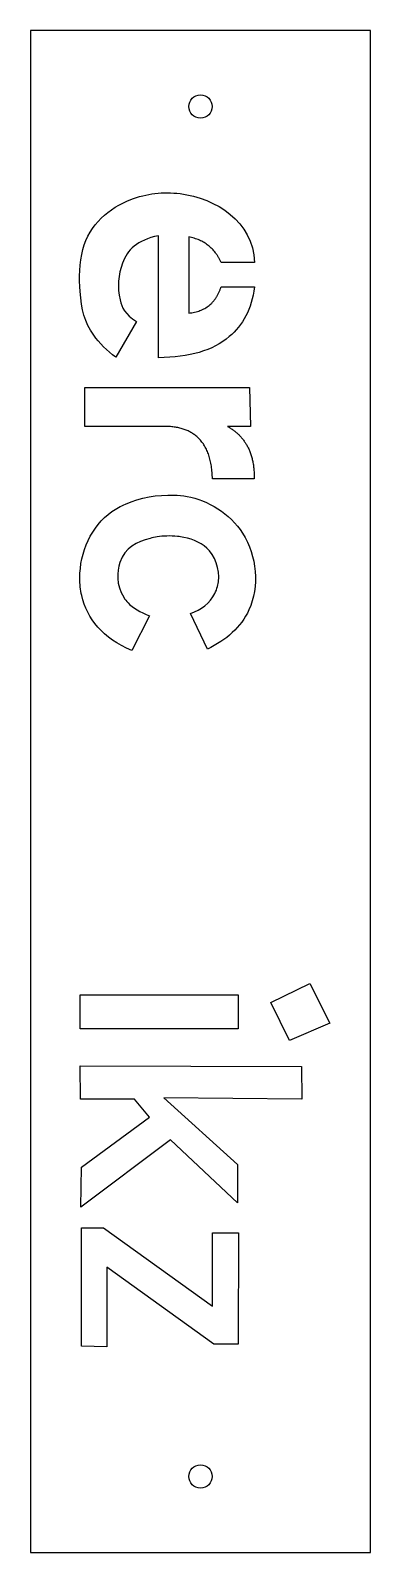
# Model space of a CAD drawing. Header units: millimetres. Extents: x 0 to 67, y 0 to 300.
import ezdxf

# ---------------------------------------------------------------- set-up
doc = ezdxf.new("R2010")
doc.units = ezdxf.units.MM

msp = doc.modelspace()

# ---------------------------------------------------------------- linework, layer by layer
at = {"color": 7, "linetype": 'Continuous', "lineweight": 25}
for p, q in [((0, 300), (0, 0)), ((67, 300), (0, 300)), ((67, 0), (67, 300)), ((25.23, 235.5), (25.23, 259.54)), ((31.17, 259.3), (31.17, 244.29)), ((44.15, 254.28), (37.55, 254.28)), ((37.55, 249.44), (44.15, 249.44)), ((20.86, 242.62), (16.8, 235.61)), ((10.74, 229.64), (43.14, 229.64)), ((10.74, 221.96), (10.74, 229.64)), ((43.14, 229.64), (43.36, 221.96)), ((26.84, 221.96), (10.74, 221.96)), ((43.36, 221.96), (38.82, 221.96)), ((44.06, 211.6), (35.85, 211.6)), ((23.48, 184.61), (19.97, 177.79)), ((34.86, 178.06), (31.53, 185.08)), ((47.38, 108.44), (55.05, 112.16)), ((55.05, 112.16), (59, 104.32)), ((9.8, 103.21), (9.8, 109.92)), ((9.8, 109.92), (40.91, 109.92)), ((40.91, 109.92), (40.91, 103.21)), ((51.06, 100.91), (47.38, 108.44)), ((40.91, 103.21), (9.8, 103.21)), ((59, 104.32), (51.06, 100.91)), ((9.89, 89.35), (9.8, 95.93)), ((9.8, 95.93), (53.4, 95.77)), ((53.4, 95.77), (53.47, 89.35)), ((20.52, 89.35), (9.89, 89.35)), ((23.44, 85.82), (20.52, 89.35)), ((26.26, 89.64), (40.8, 76.48)), ((53.47, 89.35), (26.26, 89.64)), ((10.03, 75.99), (23.44, 85.82)), ((27.58, 81.34), (9.92, 68.06)), ((40.8, 68.93), (27.58, 81.34)), ((9.92, 68.06), (10.03, 75.99)), ((40.8, 76.48), (40.8, 68.93)), ((10.03, 64.01), (14.37, 64.01)), ((10.03, 40.65), (10.03, 64.01)), ((14.37, 64.01), (35.86, 48.53)), ((35.86, 48.53), (35.86, 63.02)), ((35.86, 63.02), (41, 63.02)), ((41, 63.02), (40.91, 41.04)), ((15.05, 56.24), (15.05, 40.57)), ((36.15, 41.04), (15.05, 56.24)), ((15.05, 40.57), (10.03, 40.65)), ((40.91, 41.04), (36.15, 41.04)), ((0, 0), (67, 0))]:
    msp.add_line(p, q, dxfattribs=at)
for centre in [(33.5, 285), (33.5, 15)]:
    msp.add_circle(centre, 2.3, dxfattribs=at)
for points, knots in [([(16.8, 235.61), (15.12, 236.86), (11.07, 240.86), (9.57, 246.87), (9.67, 260.16), (18.31, 267.35), (33.17, 269.07), (43.82, 262.38), (44.15, 254.28)], [0, 0, 0, 0, 0.090008, 0.234551, 0.339423, 0.540898, 0.687756, 1, 1, 1, 1]), ([(25.23, 259.54), (20.94, 258.67), (17.58, 255.15), (16.96, 247.64), (18.64, 244), (20.86, 242.62)], [0, 0, 0, 0, 0.426266, 0.779123, 1, 1, 1, 1]), ([(44.15, 249.44), (43.6, 245.02), (39.54, 237.95), (31.33, 235.54), (25.23, 235.5)], [0, 0, 0, 0, 0.44461, 1, 1, 1, 1]), ([(19.97, 177.79), (14.25, 180.18), (10.37, 184.97), (9.18, 195.93), (12.49, 203.44), (20.62, 207.75), (25.82, 208.68), (33.96, 207.99), (44.26, 201.84), (45.45, 185.78), (38.54, 179.83), (34.86, 178.06)], [0, 0, 0, 0, 0.171338, 0.21306, 0.394537, 0.431944, 0.549716, 0.580069, 0.720746, 0.88059, 1, 1, 1, 1]), ([(31.53, 185.08), (33.61, 185.8), (35.79, 187.51), (37.63, 192.28), (36.28, 197.84), (31.78, 199.89), (27.84, 200.43), (25.72, 200.37), (21.36, 199.43), (17.17, 197.37), (16.86, 190.34), (19.66, 186.43), (21.58, 185.4), (23.48, 184.61)], [0, 0, 0, 0, 0.126907, 0.157995, 0.310885, 0.433865, 0.459285, 0.553329, 0.587882, 0.79306, 0.922025, 0.942719, 1, 1, 1, 1])]:
    msp.add_open_spline(points, degree=3, knots=knots, dxfattribs=at)
for points in [[(37.55, 254.28), (35.7, 258.46), (31.17, 259.3)], [(31.17, 244.29), (36.06, 244.75), (37.55, 249.44)], [(35.85, 211.6), (35.65, 221.68), (26.84, 221.96)], [(38.82, 221.96), (44.26, 218.91), (44.06, 211.6)]]:
    msp.add_open_spline(points, degree=2, dxfattribs=at)

doc.saveas('drawing.dxf')
